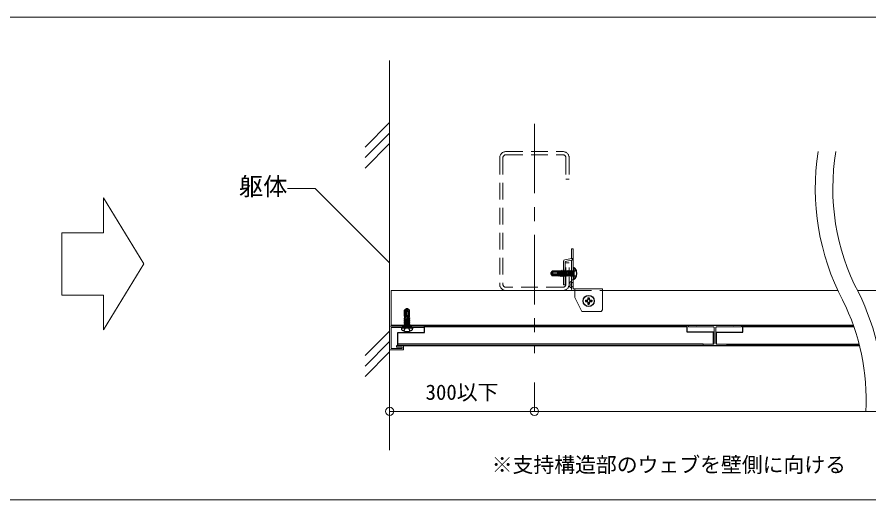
# Model space of a CAD drawing. Units: millimetres, scale not verified. Extents: x -1950 to 1950, y -1347 to 1325.
# Drawn here: x 889 to 1503, y 111 to 458 of the extents above; entities that cross this region are included whole.
import ezdxf
from ezdxf.enums import TextEntityAlignment as Align

# ---------------------------------------------------------------- set-up
doc = ezdxf.new("R2010")
doc.units = ezdxf.units.MM
doc.header["$LTSCALE"] = 10
doc.header["$PDMODE"] = 32
doc.header["$PDSIZE"] = 6
for name, pattern in [('CHAIN1', [8, 5, -1, 1, -1]), ('DASHED1', [1.8, 1.2, -0.6]), ('LONG_DASHED1', [7, 6, -1])]:
    doc.linetypes.add(name, pattern=pattern)
for name, color, linetype, lineweight in [('4-0_中心線', 4, 'CHAIN1', 9), ('4-1_吊り材', 7, 'Continuous', 18), ('4-2_野縁受け', 3, 'Continuous', 18), ('4-3_野縁', 2, 'Continuous', 25), ('4-5_寸法', 4, 'Continuous', 9), ('4-6_文字', 7, 'Continuous', 18), ('4-9_躯体他', 4, 'Continuous', 9), ('4-B_補強金具・金具・その他', 3, 'Continuous', 18), ('4-C_ビス・アンカーボルト・強調図形', 2, 'Continuous', 25), ('F-3_野縁', 3, 'Continuous', 18)]:
    doc.layers.add(name, color=color, linetype=linetype, lineweight=lineweight)
doc.styles.add('ＭＳ ゴシック', font='')
doc.styles.get('ＭＳ ゴシック').set_extended_font_data('MS Gothic')

msp = doc.modelspace()

# ---------------------------------------------------------------- linework, layer by layer
at = {"layer": '4-0_中心線'}
msp.add_line((1261.85, 381.72), (1261.85, 216.72), dxfattribs=at)
at = {"layer": '4-1_吊り材'}
for p, q in [((1158.61, 236.72), (1158.61, 261.72)), ((1158.61, 261.72), (1290.87, 261.72)), ((1310.87, 261.72), (1480.36, 261.72)), ((1494.43, 261.72), (1662.83, 261.72)), ((1158.61, 236.72), (1491.47, 236.72))]:
    msp.add_line(p, q, dxfattribs=at)
at = {"layer": '4-2_野縁受け'}
for p, q in [((1372.85, 236.72), (1410.85, 236.72)), ((1372.85, 236.72), (1372.85, 235.52)), ((1372.85, 235.52), (1378.25, 235.52)), ((1378.25, 235.52), (1378.35, 235.72)), ((1378.35, 235.72), (1378.45, 235.52)), ((1378.45, 235.52), (1390.75, 235.52)), ((1391.25, 235.02), (1391.25, 223.52)), ((1392.45, 223.52), (1392.45, 235.02)), ((1392.95, 235.52), (1405.25, 235.52)), ((1405.35, 235.72), (1405.25, 235.52)), ((1405.45, 235.52), (1405.35, 235.72)), ((1405.45, 235.52), (1410.85, 235.52)), ((1410.85, 235.52), (1410.85, 236.72)), ((1383.35, 222.02), (1400.35, 222.02)), ((1391.35, 222.02), (1392.35, 222.02)), ((1392.95, 223.02), (1400.35, 223.02)), ((1400.35, 222.02), (1400.35, 223.02))]:
    msp.add_line(p, q, dxfattribs=at)
msp.add_lwpolyline([(1390.75, 223.02), (1383.35, 223.02), (1383.35, 222.02)], dxfattribs=at)
for centre, start, end in [((1390.75, 235.02), 0, 90), ((1392.95, 235.02), 90, 180), ((1390.75, 223.52), 270, 0), ((1392.95, 223.52), 180, 270)]:
    msp.add_arc(centre, 0.5, start, end, dxfattribs=at)
at = {"layer": '4-3_野縁'}
for p, q in [((1182.61, 236.72), (1491.47, 236.72)), ((1371.75, 235.52), (1182.61, 235.52)), ((1411.95, 231.72), (1411.95, 236.72)), ((1491.89, 235.52), (1411.95, 235.52)), ((1392.95, 231.72), (1411.95, 231.72)), ((1392.95, 223.02), (1392.95, 231.72)), ((1495.9, 222.02), (1162.61, 222.02)), ((1383.35, 223.02), (1163.61, 223.02)), ((1400.35, 223.02), (1495.64, 223.02))]:
    msp.add_line(p, q, dxfattribs=at)
for points in [[(1163.61, 222.02), (1163.61, 231.52), (1182.61, 231.52), (1182.61, 236.72)], [(1390.75, 223.02), (1390.75, 231.72), (1371.75, 231.72), (1371.75, 236.72)]]:
    msp.add_lwpolyline(points, dxfattribs=at)
at = {"layer": '4-5_寸法'}
for p, q in [((1157.61, 174.76), (1157.61, 195.42)), ((1261.85, 174.76), (1261.85, 195.42)), ((1157.61, 174.76), (1261.85, 174.76)), ((1261.85, 174.76), (1711.85, 174.76))]:
    msp.add_line(p, q, dxfattribs=at)
at = {"layer": '4-5_寸法', "color": 7}
for p in [(1157.61, 174.76), (1261.85, 174.76)]:
    msp.add_point(p, dxfattribs=at)
at = {"layer": '4-6_文字'}
for p, q in [((951.65, 328.32), (980.53, 280.82)), ((951.65, 303.32), (951.65, 328.32)), ((951.65, 233.32), (980.53, 280.82)), ((921.65, 258.32), (951.65, 258.32)), ((951.65, 258.32), (951.65, 233.32))]:
    msp.add_line(p, q, dxfattribs=at)
for points in [[(1157.61, 281.55), (1104.06, 335.1), (1084.06, 335.1)], [(921.65, 258.32), (921.65, 303.32), (951.65, 303.32)]]:
    msp.add_lwpolyline(points, dxfattribs=at)
for centre, radius, start, end in [((1636.71, 334.95), 172.65, 171.0799, 207.73505), ((1636.71, 334.95), 160.02, 170.3695, 207.73505), ((1340.62, 183.34), 172.65, 357.15234, 26.54143), ((1340.62, 183.34), 160.02, 356.92741, 26.54143)]:
    msp.add_arc(centre, radius, start, end, dxfattribs=at)
at = {"layer": '4-9_躯体他'}
for p, q in [((1157.61, 427.17), (1157.61, 146.82)), ((1139.93, 364.85), (1157.61, 382.52)), ((1139.93, 357.35), (1157.61, 375.02)), ((1139.93, 349.85), (1157.61, 367.52)), ((1139.93, 214.85), (1157.61, 232.52)), ((1139.93, 207.35), (1157.61, 225.02)), ((1139.93, 199.85), (1157.61, 217.52))]:
    msp.add_line(p, q, dxfattribs=at)
at = {"layer": '4-9_躯体他', "linetype": 'DASHED1'}
for p, q in [((1236.85, 357.12), (1236.85, 266.32)), ((1239.15, 357.12), (1239.15, 266.32)), ((1241.45, 361.72), (1282.25, 361.72)), ((1241.45, 359.42), (1282.05, 359.42)), ((1284.55, 357.12), (1284.55, 341.72)), ((1286.85, 357.12), (1286.85, 341.72)), ((1284.35, 341.72), (1286.85, 341.72)), ((1284.55, 266.32), (1284.55, 281.72)), ((1284.55, 281.72), (1286.85, 281.72)), ((1286.85, 266.32), (1286.85, 281.72)), ((1282.25, 264.02), (1241.45, 264.02)), ((1241.45, 261.72), (1282.25, 261.72))]:
    msp.add_line(p, q, dxfattribs=at)
for centre, radius, start, end in [((1241.45, 357.12), 4.6, 90, 180), ((1241.45, 357.12), 2.3, 90, 180), ((1282.25, 357.12), 4.6, 0, 90), ((1282.25, 357.12), 2.3, 0, 90), ((1241.45, 266.32), 4.6, 180, 270), ((1241.45, 266.32), 2.3, 180, 270), ((1282.25, 266.32), 4.6, 270, 0), ((1282.25, 266.32), 2.3, 270, 0)]:
    msp.add_arc(centre, radius, start, end, dxfattribs=at)
at = {"layer": '4-B_補強金具・金具・その他'}
for p, q in [((1288.47, 291.72), (1289.67, 291.72)), ((1289.67, 264.32), (1289.67, 291.72)), ((1282.77, 282.71), (1282.77, 265.72)), ((1288.68, 283.54), (1283.97, 282.71)), ((1283.97, 265.72), (1283.97, 282.71)), ((1288.47, 263.37), (1288.47, 283.5)), ((1283.97, 265.72), (1282.77, 265.72)), ((1289.67, 267.52), (1289.67, 264.32)), ((1288.47, 262.92), (1288.47, 263.37)), ((1290.87, 261.72), (1289.67, 261.72)), ((1290.87, 256.72), (1290.87, 262.92)), ((1310.87, 247.72), (1310.87, 262.92)), ((1290.87, 256.72), (1295.87, 246.72)), ((1309.87, 246.72), (1295.87, 246.72)), ((1310.87, 247.72), (1309.87, 246.72)), ((1157.61, 236.02), (1157.61, 219.02)), ((1157.61, 236.02), (1182.61, 236.02)), ((1158.61, 235.02), (1182.61, 235.02)), ((1182.61, 236.02), (1182.61, 235.02)), ((1162.61, 222.02), (1162.61, 221.02)), ((1162.61, 221.02), (1166.61, 221.02)), ((1166.61, 221.02), (1166.61, 220.02)), ((1157.61, 219.02), (1167.61, 219.02))]:
    msp.add_line(p, q, dxfattribs=at)
at = {"layer": '4-B_補強金具・金具・その他', "linetype": 'DASHED1'}
for p, q in [((1288.47, 284.72), (1289.67, 284.72)), ((1289.67, 273.97), (1288.47, 273.97)), ((1289.67, 269.47), (1288.47, 269.47)), ((1290.87, 261.72), (1310.87, 261.72))]:
    msp.add_line(p, q, dxfattribs=at)
at = {"layer": '4-B_補強金具・金具・その他'}
for points in [[(1283.77, 283.89), (1288.47, 284.72), (1288.47, 291.72)], [(1289.67, 264.32), (1289.67, 262.92), (1310.87, 262.92)], [(1158.61, 235.02), (1158.61, 220.02), (1166.61, 220.02)], [(1162.61, 222.02), (1167.61, 222.02), (1167.61, 219.02)]]:
    msp.add_lwpolyline(points, dxfattribs=at)
for centre, radius, start, end in [((1283.97, 282.71), 1.2, 99.95063, 180), ((1288.47, 284.72), 1.2, 279.95063, 0), ((1289.67, 265.92), 2.82, 115.20897, 244.79103), ((1289.67, 262.92), 1.2, 180, 270)]:
    msp.add_arc(centre, radius, start, end, dxfattribs=at)
at = {"layer": '4-B_補強金具・金具・その他', "linetype": 'DASHED1'}
msp.add_arc((1289.67, 265.92), 1.6, 90, 270, dxfattribs=at)
at = {"layer": '4-C_ビス・アンカーボルト・強調図形'}
for p, q in [((1280.37, 276.07), (1280.27, 276.07)), ((1280.72, 273.95), (1280.37, 276.07)), ((1280.37, 276.07), (1280.71, 275.47)), ((1281.78, 276.07), (1281.68, 276.07)), ((1282.48, 271.87), (1281.78, 276.07)), ((1281.78, 276.07), (1282.12, 275.47)), ((1283.19, 276.07), (1283.09, 276.07)), ((1283.89, 271.87), (1283.19, 276.07)), ((1283.19, 276.07), (1283.53, 275.47)), ((1284.6, 276.07), (1284.5, 276.07)), ((1285.35, 271.96), (1284.6, 276.07)), ((1284.6, 276.07), (1284.94, 275.47)), ((1286.01, 276.07), (1285.91, 276.07)), ((1286.76, 271.96), (1286.01, 276.07)), ((1286.01, 276.07), (1286.35, 275.47)), ((1287.44, 276.07), (1287.34, 276.07)), ((1288.2, 271.96), (1287.44, 276.07)), ((1287.44, 276.07), (1287.78, 275.47)), ((1288.75, 276.07), (1288.4, 275.47)), ((1288.85, 276.07), (1288.75, 276.07)), ((1288.87, 275.3), (1288.75, 276.07)), ((1288.85, 276.07), (1288.87, 276.02)), ((1288.87, 275.93), (1288.85, 276.07)), ((1289.67, 276.07), (1289.36, 275.75)), ((1290.17, 277.97), (1290.47, 277.97)), ((1290.17, 277.97), (1290.17, 269.97)), ((1274.12, 274.07), (1273.67, 273.97)), ((1274.17, 273.88), (1273.67, 273.97)), ((1273.67, 273.97), (1273.75, 273.61)), ((1273.75, 273.61), (1274.17, 273.88)), ((1273.75, 273.61), (1274.69, 272.27)), ((1275.58, 273.07), (1274.17, 273.88)), ((1274.17, 273.88), (1274.95, 272.77)), ((1278.67, 275.67), (1274.69, 275.67)), ((1274.92, 275.42), (1274.69, 275.67)), ((1274.95, 272.77), (1274.69, 272.27)), ((1278.67, 272.27), (1274.69, 272.27)), ((1274.97, 274.68), (1274.93, 274.61)), ((1274.95, 272.77), (1279.17, 272.77)), ((1275.08, 273.92), (1275.34, 273.77)), ((1275.34, 273.77), (1280.6, 273.77)), ((1275.58, 273.07), (1279.17, 273.07)), ((1275.73, 275.07), (1278.67, 275.07)), ((1279.12, 275.8), (1278.67, 275.67)), ((1278.67, 274.29), (1278.67, 275.67)), ((1278.9, 274.44), (1278.67, 275.41)), ((1278.67, 274.77), (1278.8, 274.26)), ((1278.67, 274.29), (1281.47, 273.54)), ((1278.67, 272.55), (1279.19, 272.58)), ((1278.67, 272.27), (1278.67, 272.55)), ((1279.22, 272.47), (1278.67, 272.47)), ((1278.9, 274.44), (1278.8, 274.26)), ((1278.9, 274.44), (1279.35, 274.32)), ((1279.35, 274.32), (1279.12, 275.8)), ((1279.12, 275.8), (1279.3, 275.47)), ((1279.17, 274.16), (1279.17, 272.58)), ((1279.29, 272.79), (1279.19, 272.58)), ((1279.19, 272.58), (1279.22, 272.47)), ((1279.46, 272.05), (1279.22, 272.47)), ((1279.29, 272.79), (1279.59, 272.81)), ((1279.46, 272.05), (1279.29, 272.79)), ((1279.92, 275.47), (1279.3, 275.47)), ((1279.64, 274.03), (1279.3, 275.47)), ((1279.64, 274.03), (1279.35, 274.32)), ((1279.72, 271.97), (1279.46, 272.05)), ((1279.72, 271.97), (1279.59, 272.81)), ((1279.97, 272.63), (1279.59, 272.81)), ((1279.72, 271.97), (1280.01, 272.47)), ((1279.92, 275.47), (1280.3, 273.85)), ((1279.97, 272.63), (1280.58, 272.66)), ((1280.01, 272.47), (1279.97, 272.63)), ((1280.63, 272.47), (1280.01, 272.47)), ((1280.62, 273.97), (1280.3, 273.85)), ((1280.8, 272.87), (1280.58, 272.66)), ((1280.58, 272.66), (1280.63, 272.47)), ((1280.62, 273.97), (1280.72, 273.95)), ((1280.97, 271.87), (1280.63, 272.47)), ((1281.33, 275.47), (1280.71, 275.47)), ((1281.15, 273.62), (1280.71, 275.47)), ((1281.15, 273.62), (1280.72, 273.95)), ((1280.8, 272.87), (1280.9, 272.88)), ((1280.97, 271.87), (1280.8, 272.87)), ((1281.07, 271.87), (1280.9, 272.88)), ((1281.36, 272.7), (1280.9, 272.88)), ((1281.07, 271.87), (1280.97, 271.87)), ((1281.07, 271.87), (1281.42, 272.47)), ((1281.33, 275.47), (1282.04, 272.47)), ((1281.36, 272.7), (1281.61, 272.72)), ((1281.42, 272.47), (1281.36, 272.7)), ((1282.04, 272.47), (1281.42, 272.47)), ((1282.38, 271.87), (1282.04, 272.47)), ((1282.74, 275.47), (1282.12, 275.47)), ((1282.83, 272.47), (1282.12, 275.47)), ((1282.48, 271.87), (1282.38, 271.87)), ((1282.48, 271.87), (1282.83, 272.47)), ((1282.74, 275.47), (1283.45, 272.47)), ((1283.45, 272.47), (1282.83, 272.47)), ((1283.79, 271.87), (1283.45, 272.47)), ((1284.24, 272.47), (1283.53, 275.47)), ((1284.15, 275.47), (1283.53, 275.47)), ((1283.89, 271.87), (1283.79, 271.87)), ((1283.89, 271.87), (1284.24, 272.47)), ((1284.15, 275.47), (1284.86, 272.47)), ((1284.86, 272.47), (1284.24, 272.47)), ((1285.17, 271.92), (1284.86, 272.47)), ((1285.62, 272.42), (1284.94, 275.47)), ((1285.35, 271.96), (1285.17, 271.92)), ((1285.35, 271.96), (1285.62, 272.42)), ((1285.56, 275.47), (1286.27, 272.47)), ((1286.27, 272.47), (1285.62, 272.47)), ((1286.58, 271.92), (1286.27, 272.47)), ((1287.03, 272.42), (1286.35, 275.47)), ((1286.76, 271.96), (1286.58, 271.92)), ((1286.76, 271.96), (1287.03, 272.42)), ((1286.99, 275.47), (1287.7, 272.47)), ((1287.7, 272.47), (1287.03, 272.47)), ((1288.01, 271.92), (1287.7, 272.47)), ((1288.46, 272.42), (1287.78, 275.47)), ((1288.2, 271.96), (1288.01, 271.92)), ((1288.2, 271.96), (1288.46, 272.42)), ((1288.4, 275.47), (1288.87, 273.46)), ((1288.87, 272.47), (1288.46, 272.47)), ((1288.87, 272.2), (1288.87, 276.02)), ((1288.87, 275.74), (1289.36, 275.75)), ((1288.87, 272.2), (1289.36, 272.19)), ((1289.36, 272.19), (1289.36, 275.75)), ((1289.67, 271.87), (1289.36, 272.19)), ((1298.57, 254.72), (1299.87, 254.72)), ((1298.57, 254.72), (1298.57, 253.72)), ((1298.57, 253.72), (1299.87, 253.72)), ((1300.37, 256.52), (1301.37, 256.52)), ((1300.37, 256.52), (1300.37, 255.22)), ((1300.37, 253.22), (1300.37, 251.92)), ((1300.37, 251.92), (1301.37, 251.92)), ((1301.37, 256.52), (1301.37, 255.22)), ((1301.37, 253.22), (1301.37, 251.92)), ((1301.87, 254.72), (1303.17, 254.72)), ((1301.87, 253.72), (1303.17, 253.72)), ((1303.17, 254.72), (1303.17, 253.72)), ((1169.75, 248.44), (1168.41, 247.5)), ((1168.41, 243.52), (1168.41, 247.5)), ((1168.91, 247.24), (1168.41, 247.5)), ((1170.02, 248.02), (1168.91, 247.24)), ((1168.91, 247.24), (1168.91, 243.02)), ((1169.21, 246.62), (1170.02, 248.02)), ((1169.21, 246.62), (1169.21, 243.02)), ((1169.75, 248.44), (1170.02, 248.02)), ((1170.06, 247.12), (1169.91, 246.86)), ((1169.91, 246.86), (1169.91, 241.59)), ((1170.02, 248.02), (1170.11, 248.52)), ((1170.47, 248.44), (1170.11, 248.52)), ((1171.81, 247.5), (1170.47, 248.44)), ((1170.82, 247.22), (1170.75, 247.27)), ((1171.21, 246.47), (1171.21, 243.52)), ((1171.56, 247.27), (1171.81, 247.5)), ((1171.81, 243.52), (1171.81, 247.5)), ((1168.01, 241.22), (1168.61, 241.57)), ((1168.01, 241.22), (1169.01, 241.39)), ((1168.01, 241.12), (1169.02, 241.29)), ((1168.01, 241.12), (1168.01, 241.22)), ((1168.01, 241.12), (1168.61, 240.78)), ((1168.01, 239.71), (1172.21, 240.42)), ((1168.01, 239.81), (1168.61, 240.16)), ((1168.01, 239.71), (1168.01, 239.81)), ((1168.01, 239.71), (1168.61, 239.37)), ((1168.11, 242.47), (1168.19, 242.73)), ((1168.11, 242.47), (1168.94, 242.61)), ((1168.11, 242.47), (1168.61, 242.19)), ((1168.19, 242.73), (1168.61, 242.98)), ((1168.19, 242.73), (1168.93, 242.91)), ((1168.41, 243.52), (1168.69, 243.52)), ((1168.61, 242.98), (1168.61, 243.52)), ((1168.72, 243.01), (1168.61, 242.98)), ((1168.61, 242.19), (1168.76, 242.22)), ((1168.61, 241.57), (1168.61, 242.19)), ((1168.8, 241.61), (1168.61, 241.57)), ((1171.61, 240.86), (1168.61, 240.16)), ((1168.61, 240.78), (1168.84, 240.83)), ((1168.61, 240.16), (1168.61, 240.78)), ((1168.61, 239.37), (1171.61, 240.07)), ((1171.61, 239.45), (1168.61, 238.75)), ((1168.61, 238.75), (1168.61, 239.37)), ((1168.69, 243.52), (1168.72, 243.01)), ((1170.29, 243.02), (1168.72, 243.02)), ((1168.93, 242.91), (1168.72, 243.01)), ((1168.76, 242.22), (1168.94, 242.61)), ((1168.76, 242.22), (1168.8, 241.61)), ((1169.01, 241.39), (1168.8, 241.61)), ((1168.84, 240.83), (1169.02, 241.29)), ((1168.84, 240.83), (1168.85, 240.58)), ((1168.93, 242.91), (1168.94, 242.61)), ((1169.01, 241.39), (1169.02, 241.29)), ((1170.43, 243.52), (1169.67, 240.73)), ((1169.76, 241.05), (1171.61, 241.48)), ((1169.76, 241.05), (1170.08, 241.47)), ((1171.61, 242.27), (1169.99, 241.89)), ((1170.11, 241.58), (1169.99, 241.89)), ((1170.08, 241.47), (1172.21, 241.83)), ((1170.11, 241.58), (1170.08, 241.47)), ((1170.17, 242.55), (1171.61, 242.89)), ((1170.17, 242.55), (1170.45, 242.84)), ((1170.91, 243.52), (1170.4, 243.4)), ((1170.57, 243.29), (1170.4, 243.4)), ((1170.43, 243.52), (1171.81, 243.52)), ((1170.57, 243.29), (1170.45, 242.84)), ((1170.45, 242.84), (1171.93, 243.08)), ((1170.57, 243.29), (1171.55, 243.52)), ((1171.93, 243.08), (1171.61, 242.89)), ((1171.61, 242.27), (1171.61, 242.89)), ((1172.21, 241.83), (1171.61, 241.48)), ((1171.61, 240.86), (1171.61, 241.48)), ((1172.21, 240.42), (1171.61, 240.07)), ((1171.61, 239.45), (1171.61, 240.07)), ((1171.93, 243.08), (1171.81, 243.52)), ((1172.21, 241.83), (1172.21, 241.93)), ((1172.21, 240.42), (1172.21, 240.52)), ((1174.11, 234.52), (1166.11, 234.52)), ((1166.11, 234.52), (1166.11, 234.22)), ((1173.61, 235.02), (1166.61, 235.02)), ((1167.81, 232.64), (1168.96, 234.96)), ((1168.01, 238.3), (1172.21, 239.01)), ((1168.01, 238.4), (1168.61, 238.75)), ((1168.01, 238.3), (1168.01, 238.4)), ((1168.01, 238.3), (1168.61, 237.96)), ((1168.01, 235.02), (1168.33, 235.34)), ((1168.06, 237.02), (1168.61, 237.34)), ((1168.1, 236.84), (1168.06, 237.02)), ((1168.1, 236.84), (1172.21, 237.6)), ((1168.1, 236.84), (1168.56, 236.57)), ((1168.33, 235.34), (1171.89, 235.34)), ((1171.65, 236.61), (1168.51, 235.87)), ((1168.51, 235.87), (1168.56, 236.57)), ((1168.56, 236.57), (1171.61, 237.25)), ((1168.61, 237.96), (1171.61, 238.66)), ((1171.61, 238.04), (1168.61, 237.34)), ((1168.61, 237.34), (1168.61, 237.96)), ((1170.11, 235.57), (1168.96, 234.96)), ((1170.11, 235.57), (1171.25, 234.96)), ((1171.06, 235.82), (1171.93, 236.02)), ((1172.41, 232.64), (1171.25, 234.96)), ((1171.4, 235.82), (1171.7, 235.9)), ((1172.21, 239.01), (1171.61, 238.66)), ((1171.61, 238.04), (1171.61, 238.66)), ((1172.21, 237.6), (1171.61, 237.25)), ((1171.61, 237.23), (1171.61, 237.25)), ((1171.65, 236.61), (1171.61, 237.23)), ((1171.93, 236.02), (1171.7, 235.9)), ((1171.71, 235.82), (1171.7, 235.9)), ((1171.88, 235.82), (1171.89, 235.34)), ((1172.21, 235.02), (1171.89, 235.34)), ((1171.93, 236.02), (1172.01, 236.4)), ((1172.21, 239.01), (1172.21, 239.11)), ((1172.21, 237.6), (1172.21, 237.7)), ((1174.11, 234.52), (1174.11, 234.22))]:
    msp.add_line(p, q, dxfattribs=at)
at = {"layer": '4-C_ビス・アンカーボルト・強調図形', "linetype": 'LONG_DASHED1'}
for p, q in [((1292.05, 276.27), (1289.74, 275.12)), ((1289.13, 273.97), (1289.74, 275.12)), ((1289.13, 273.97), (1289.74, 272.83)), ((1292.05, 271.67), (1289.74, 272.83))]:
    msp.add_line(p, q, dxfattribs=at)
at = {"layer": '4-C_ビス・アンカーボルト・強調図形'}
for points in [[(1280.62, 273.97), (1280.27, 276.07), (1279.92, 275.47)], [(1282.38, 271.87), (1281.68, 276.07), (1281.33, 275.47)], [(1283.79, 271.87), (1283.09, 276.07), (1282.74, 275.47)], [(1285.17, 271.92), (1284.5, 276.07), (1284.15, 275.47)], [(1286.58, 271.92), (1285.91, 276.07), (1285.56, 275.47)], [(1288.01, 271.92), (1287.34, 276.07), (1286.99, 275.47)], [(1274.69, 275.67), (1273.75, 274.33), (1273.67, 273.97)], [(1285.59, 275.51), (1284.96, 275.47), (1284.94, 275.47)], [(1287, 275.51), (1286.37, 275.47), (1286.35, 275.47)], [(1288.43, 275.51), (1287.81, 275.47), (1287.78, 275.47)], [(1170.21, 248.08), (1170.11, 248.52), (1169.75, 248.44)], [(1168.01, 239.81), (1172.21, 240.52), (1171.61, 240.86)], [(1168.01, 238.4), (1172.21, 239.11), (1171.61, 239.45)], [(1170.11, 241.58), (1172.21, 241.93), (1171.61, 242.27)], [(1168.06, 237.02), (1172.21, 237.7), (1171.61, 238.04)], [(1171.88, 235.82), (1168.34, 235.82), (1168.33, 235.34)], [(1168.59, 235.82), (1172.01, 236.4), (1171.65, 236.61)], [(1170.01, 235.02), (1170.11, 235.22), (1170.21, 235.02)]]:
    msp.add_lwpolyline(points, dxfattribs=at)
msp.add_circle((1300.87, 254.22), 4, dxfattribs=at)
for centre, radius, start, end in [((1290.17, 277.47), 0.5, 90, 180), ((1290.47, 276.77), 1.2, 31.89078, 90), ((1285.97, 273.97), 6.5, 328.10921, 31.89078), ((1273.82, 275.38), 1.34, 282.5, 325), ((1274.41, 272.76), 1.34, 59.99998, 102.5), ((1275.32, 274.33), 0.479, 144.99998, 239.99998), ((1275.73, 276.17), 1.1, 222.84566, 270), ((1274.49, 275.02), 0.594, 325, 42.84566), ((1275.73, 274.15), 0.921, 90, 144.99998), ((1280.92, 273.02), 0.75, 336.07925, 43.5446), ((1290.17, 270.47), 0.5, 180, 270), ((1290.47, 271.17), 1.2, 270, 328.10921), ((1299.87, 255.22), 0.5, 270, 0), ((1299.87, 253.22), 0.5, 0, 90), ((1301.87, 255.22), 0.5, 180, 270), ((1301.87, 253.22), 0.5, 90, 180), ((1168.89, 247.79), 1.34, 330, 12.5), ((1170.47, 246.88), 0.479, 55, 150), ((1171.52, 248.37), 1.34, 192.5, 235), ((1171.16, 247.71), 0.594, 235, 312.84567), ((1170.29, 246.47), 0.921, 0, 55), ((1172.31, 246.47), 1.1, 132.84567, 180), ((1169.16, 241.27), 0.75, 246.07927, 313.54462), ((1166.61, 234.52), 0.5, 90, 180), ((1167.31, 234.22), 1.2, 180, 238.10921), ((1170.11, 238.72), 6.5, 238.10921, 301.89079), ((1172.91, 234.22), 1.2, 301.89079, 0), ((1173.61, 234.52), 0.5, 0, 90)]:
    msp.add_arc(centre, radius, start, end, dxfattribs=at)
at = {"layer": 'F-3_野縁'}
for p, q in [((20, 458.5), (1910, 458.5)), ((1910, 111), (20, 111))]:
    msp.add_line(p, q, dxfattribs=at)

# ---------------------------------------------------------------- texts
at = {"layer": '4-5_寸法', "style": 'ＭＳ ゴシック'}
msp.add_text('300以下', height=11, dxfattribs=at).set_placement((1183.48, 179.76), align=Align.BOTTOM_LEFT)
at = {"layer": '4-6_文字', "style": 'ＭＳ ゴシック'}
for s, height, p in [('躯体', 12.83, (1049.06, 326.35)), ('※支持構造部のウェブを壁側に向ける', 11, (1231.12, 127.54))]:
    msp.add_text(s, height=height, dxfattribs=at).set_placement(p, align=Align.BOTTOM_LEFT)

doc.saveas('drawing.dxf')
